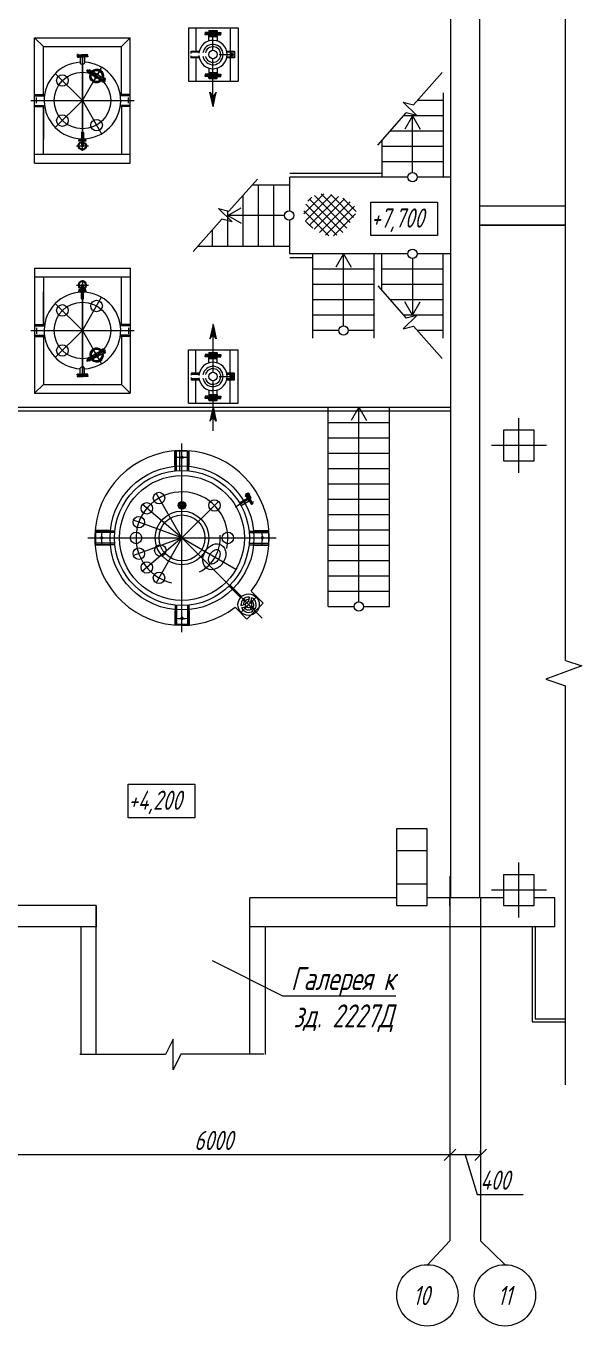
# Model space of a CAD drawing. Header units: millimetres. Extents: x 1337 to 8186, y 1899 to 5236.
# Drawn here: x 4067.3 to 4140, y 2524 to 2693.6 of the extents above; entities that cross this region are included whole.
import ezdxf

# ---------------------------------------------------------------- set-up
doc = ezdxf.new("R2010")
doc.units = ezdxf.units.MM
doc.layers.add('Линия связи (Вновь)', color=3, linetype='Continuous', lineweight=60)
doc.layers.add('Строительный', color=251, linetype='Continuous', lineweight=13)
doc.styles.add('Simplex', font='simplex.shx', dxfattribs={"width": 0.7, "oblique": 15})

# ---------------------------------------------------------------- blocks, each defined once
blk = doc.blocks.new('A$C049F4C0A')
at = {"layer": 'Строительный', "ltscale": 100}
h = blk.add_hatch(color=256, dxfattribs=at)
h.paths.add_polyline_path([(389.26, 255.41), (389.66, 255.97), (389.25, 254.08)])
h.paths.add_polyline_path([(389.25, 254.08), (388.83, 255.97), (389.24, 255.41)])
h = blk.add_hatch(color=256, dxfattribs=at)
h.paths.add_polyline_path([(389.26, 224.33), (389.66, 223.77), (389.25, 225.66)])
h.paths.add_polyline_path([(389.25, 225.66), (388.83, 223.77), (389.24, 224.33)])
h = blk.add_hatch(color=256, dxfattribs=at)
h.paths.add_polyline_path([(389.26, 213.59), (389.66, 213.02), (389.25, 214.91)])
h.paths.add_polyline_path([(389.25, 214.91), (388.83, 213.02), (389.24, 213.59)])
for points in [[(385.68, 202.05, -0.414214), (385.18, 201.55), (385.18, 202.05), (384.68, 202.05, -1)], [(385.18, 201.55, -0.414214), (384.68, 202.05), (385.18, 202.05)]]:
    blk.add_hatch(color=256, dxfattribs=at).paths.add_polyline_path(points)
for p, q in [((424.08, 150.87), (424.08, 332.67)), ((420.28, 150.87), (420.28, 328.87)), ((435.27, 181.84), (435.27, 283.87)), ((365.93, 246.72), (365.93, 263.05)), ((365.93, 263.05), (378.43, 263.05)), ((365.93, 263.05), (367.08, 261.9)), ((377.28, 261.9), (378.43, 263.05)), ((378.43, 246.72), (378.43, 263.05)), ((386.01, 264.36), (386.01, 257.38)), ((386.01, 264.36), (392.51, 264.36)), ((386.98, 264.36), (386.98, 261.32)), ((388.58, 263.75), (388.21, 263.75)), ((388.21, 263.75), (388.21, 263.62)), ((388.21, 263.62), (388.38, 263.62)), ((388.21, 263.43), (388.21, 263.56)), ((388.21, 263.56), (388.38, 263.56)), ((388.58, 263.43), (388.21, 263.43)), ((388.38, 263.77), (388.38, 263.6)), ((388.38, 263.62), (388.54, 263.62)), ((388.38, 263.41), (388.38, 263.58)), ((390.08, 263.56), (388.38, 263.56)), ((388.46, 263.56), (388.49, 263.59)), ((388.54, 263.59), (388.49, 263.59)), ((388.54, 263.62), (389.92, 263.62)), ((388.54, 263.62), (388.54, 263.59)), ((389.92, 263.59), (388.54, 263.59)), ((388.58, 263.75), (389.89, 263.75)), ((388.58, 263.43), (389.89, 263.43)), ((388.68, 263.89), (388.64, 263.79)), ((388.68, 263.29), (388.64, 263.39)), ((388.74, 264), (388.68, 263.96)), ((388.68, 263.96), (388.68, 263.89)), ((388.68, 263.96), (389.78, 263.96)), ((389.78, 263.89), (388.68, 263.89)), ((388.68, 263.21), (388.68, 263.29)), ((389.11, 263.29), (388.68, 263.29)), ((388.69, 263.21), (388.68, 263.21)), ((388.68, 263.21), (389.17, 263.21)), ((388.69, 262.64), (388.69, 263.21)), ((388.74, 264), (389.72, 264)), ((389.23, 261.42), (389.23, 264)), ((389.29, 263.21), (389.78, 263.21)), ((389.78, 263.29), (389.35, 263.29)), ((389.72, 264), (389.78, 263.96)), ((389.77, 263.21), (389.77, 262.64)), ((389.77, 263.21), (389.78, 263.21)), ((389.78, 263.96), (389.78, 263.89)), ((389.78, 263.89), (389.83, 263.79)), ((389.78, 263.29), (389.83, 263.39)), ((389.78, 263.21), (389.78, 263.29)), ((389.89, 263.75), (390.26, 263.75)), ((389.89, 263.43), (390.26, 263.43)), ((389.92, 263.62), (389.92, 263.59)), ((390.08, 263.62), (389.92, 263.62)), ((389.97, 263.59), (389.92, 263.59)), ((390, 263.56), (389.97, 263.59)), ((390.08, 263.77), (390.08, 263.6)), ((390.26, 263.62), (390.08, 263.62)), ((390.08, 263.41), (390.08, 263.58)), ((390.26, 263.56), (390.08, 263.56)), ((390.26, 263.75), (390.26, 263.62)), ((390.26, 263.43), (390.26, 263.56)), ((391.48, 264.36), (391.48, 257.38)), ((392.51, 264.36), (392.51, 257.38)), ((367.08, 255.64), (367.08, 261.9)), ((367.08, 261.9), (377.28, 261.9)), ((377.28, 255.64), (377.28, 261.9)), ((386.4, 261.22), (386.4, 261.32)), ((386.4, 261.32), (387.44, 261.32)), ((386.4, 261.18), (386.4, 261.22)), ((386.4, 261.22), (387.42, 261.22)), ((386.4, 261), (386.4, 261.18)), ((387.41, 261.18), (386.4, 261.18)), ((391.03, 261.32), (392.06, 261.32)), ((391.05, 261.22), (392.06, 261.22)), ((392.06, 261.18), (391.06, 261.18)), ((392.06, 261.32), (392.06, 261.22)), ((392.06, 261.22), (392.06, 261.18)), ((392.06, 261.18), (392.06, 260.56)), ((371.48, 260.75), (371.48, 260.85)), ((371.48, 260.85), (372.29, 260.85)), ((372.18, 260.75), (371.48, 260.75)), ((372.18, 260.67), (371.48, 260.67)), ((371.48, 260.67), (371.48, 260.57)), ((371.48, 260.57), (372.05, 260.57)), ((371.48, 260.57), (372.29, 260.57)), ((371.63, 260.65), (371.63, 260.96)), ((371.63, 260.77), (371.63, 260.46)), ((371.7, 260.75), (371.73, 260.72)), ((371.7, 260.67), (371.73, 260.7)), ((371.73, 260.72), (372.27, 260.72)), ((371.73, 260.72), (371.73, 260.7)), ((372.63, 260.7), (371.73, 260.7)), ((371.89, 260.57), (371.89, 259.79)), ((372.88, 260.85), (372.06, 260.85)), ((372.88, 260.57), (372.06, 260.57)), ((372.63, 260.72), (372.08, 260.72)), ((372.18, 248.42), (372.18, 260.87)), ((372.18, 260.75), (372.88, 260.75)), ((372.18, 260.67), (372.18, 249.12)), ((372.18, 260.67), (372.88, 260.67)), ((372.18, 259.58), (372.18, 259.58)), ((372.88, 260.57), (372.3, 260.57)), ((372.46, 260.57), (372.46, 259.79)), ((372.66, 260.75), (372.63, 260.72)), ((372.63, 260.72), (372.63, 260.7)), ((372.66, 260.67), (372.63, 260.7)), ((372.73, 260.92), (372.73, 260.51)), ((372.88, 260.75), (372.88, 260.85)), ((372.88, 260.67), (372.88, 260.57)), ((386.4, 260.56), (386.4, 260.68)), ((386.4, 260.52), (386.4, 260.56)), ((386.4, 260.56), (387.41, 260.56)), ((386.4, 260.42), (386.4, 260.52)), ((387.42, 260.52), (386.4, 260.52)), ((387.44, 260.42), (386.4, 260.42)), ((386.98, 260.42), (386.98, 257.38)), ((389.23, 257.74), (389.23, 260.32)), ((389.23, 255.41), (389.23, 260.32)), ((390.03, 260.87), (392.03, 260.87)), ((392.06, 260.42), (391.03, 260.42)), ((392.06, 260.52), (391.05, 260.52)), ((391.06, 260.56), (392.06, 260.56)), ((391.64, 260.99), (391.8, 260.99)), ((391.8, 260.75), (391.64, 260.75)), ((391.72, 260.67), (391.72, 261.07)), ((392.06, 260.56), (392.06, 260.52)), ((392.06, 260.52), (392.06, 260.42)), ((372.18, 254.87), (368.64, 258.4)), ((372.18, 254.87), (374.68, 259.2)), ((372.74, 258.73), (372.81, 258.85)), ((372.74, 258.72), (372.74, 258.73)), ((372.74, 258.7), (372.74, 258.72)), ((372.75, 258.69), (372.74, 258.7)), ((372.75, 258.81), (375.18, 257.41)), ((372.77, 258.69), (372.75, 258.69)), ((372.79, 258.69), (372.77, 258.69)), ((372.8, 258.7), (372.79, 258.69)), ((372.86, 258.82), (372.8, 258.7)), ((372.81, 258.85), (372.82, 258.87)), ((372.81, 258.72), (372.98, 258.62)), ((372.98, 258.62), (372.81, 258.72)), ((372.82, 258.87), (372.84, 258.87)), ((372.84, 258.87), (372.85, 258.87)), ((372.9, 258.62), (372.84, 258.53)), ((374.26, 257.71), (372.84, 258.53)), ((372.85, 258.87), (372.86, 258.85)), ((372.86, 258.85), (372.87, 258.84)), ((372.87, 258.84), (372.86, 258.82)), ((372.86, 258.81), (373.03, 258.71)), ((372.9, 258.62), (372.98, 258.57)), ((373.24, 258.81), (372.98, 258.36)), ((373.04, 258.87), (372.99, 258.78)), ((372.99, 258.78), (373.07, 258.73)), ((374.46, 258.06), (373.04, 258.87)), ((373.57, 258.28), (373.21, 258.49)), ((373.21, 258.49), (373.91, 258.08)), ((373.26, 258.58), (373.96, 258.17)), ((374.57, 259.01), (373.54, 257.23)), ((373.81, 257.95), (373.82, 257.96)), ((374.03, 257.82), (373.81, 257.95)), ((373.82, 257.91), (373.83, 257.93)), ((373.88, 257.87), (373.82, 257.91)), ((373.82, 257.91), (373.99, 257.81)), ((373.82, 257.89), (373.82, 257.91)), ((373.82, 257.89), (373.98, 257.8)), ((373.9, 258.06), (373.98, 258.18)), ((373.9, 258.05), (373.9, 258.06)), ((373.9, 258.03), (373.9, 258.05)), ((373.91, 258.02), (373.9, 258.03)), ((373.93, 258.02), (373.91, 258.02)), ((373.95, 258.02), (373.93, 258.02)), ((373.96, 258.03), (373.95, 258.02)), ((373.96, 258.03), (374.03, 258.16)), ((374.03, 258.16), (373.96, 258.03)), ((373.98, 258.18), (373.99, 258.2)), ((373.98, 257.8), (373.99, 257.81)), ((373.99, 258.2), (374, 258.2)), ((373.99, 257.81), (374, 257.83)), ((374, 258.2), (374.01, 258.2)), ((374.01, 258.2), (374.03, 258.18)), ((374.03, 258.33), (374.02, 258.31)), ((374.1, 258.3), (374.03, 258.34)), ((374.03, 258.34), (374.25, 258.21)), ((374.03, 258.33), (374.03, 258.34)), ((374.24, 258.2), (374.03, 258.33)), ((374.03, 258.18), (374.03, 258.17)), ((374.03, 258.17), (374.03, 258.16)), ((374.03, 257.82), (374.04, 257.84)), ((374.11, 258.35), (374.08, 258.31)), ((374.12, 258.35), (374.11, 258.35)), ((374.11, 258.35), (374.23, 258.28)), ((374.12, 258.35), (374.22, 258.3)), ((374.12, 258.3), (374.12, 258.31)), ((374.12, 258.31), (374.13, 258.31)), ((374.12, 258.31), (374.19, 258.27)), ((374.17, 258.27), (374.12, 258.3)), ((374.12, 258.3), (374.12, 258.3)), ((374.13, 258.31), (374.13, 258.31)), ((374.13, 258.31), (374.18, 258.29)), ((374.18, 258.27), (374.17, 258.27)), ((374.18, 258.29), (374.18, 258.28)), ((374.18, 258.28), (374.18, 258.27)), ((374.18, 258.27), (374.18, 258.27)), ((374.2, 258.24), (374.23, 258.28)), ((374.23, 258.28), (374.22, 258.3)), ((374.25, 258.21), (374.23, 258.18)), ((374.41, 258.08), (375.16, 257.65)), ((375.09, 257.82), (374.79, 257.3)), ((374.94, 257.8), (374.93, 257.78)), ((375.16, 257.69), (374.94, 257.81)), ((374.94, 257.81), (374.94, 257.8)), ((375.15, 257.68), (374.94, 257.8)), ((375.02, 257.83), (374.99, 257.78)), ((375.03, 257.83), (375.02, 257.83)), ((375.02, 257.83), (375.14, 257.76)), ((375.02, 257.79), (375.1, 257.75)), ((375.03, 257.83), (375.13, 257.77)), ((375.03, 257.78), (375.04, 257.79)), ((375.03, 257.77), (375.03, 257.78)), ((375.03, 257.77), (375.03, 257.77)), ((375.04, 257.79), (375.04, 257.79)), ((375.04, 257.79), (375.09, 257.76)), ((388.58, 258.31), (388.21, 258.31)), ((388.21, 258.31), (388.21, 258.18)), ((388.21, 258.18), (388.3, 258.18)), ((388.21, 257.99), (388.21, 258.12)), ((388.21, 258.12), (388.3, 258.12)), ((388.58, 257.99), (388.21, 257.99)), ((388.46, 258.18), (388.3, 258.18)), ((388.3, 258.12), (388.46, 258.12)), ((388.38, 258.33), (388.38, 258.16)), ((388.38, 257.97), (388.38, 258.14)), ((388.46, 258.18), (388.49, 258.15)), ((390, 258.18), (388.46, 258.18)), ((388.46, 258.12), (388.54, 258.12)), ((388.54, 258.15), (388.49, 258.15)), ((389.92, 258.15), (388.54, 258.15)), ((388.54, 258.12), (388.54, 258.15)), ((388.54, 258.12), (389.92, 258.12)), ((388.58, 258.31), (389.89, 258.31)), ((388.58, 257.99), (389.89, 257.99)), ((388.68, 258.45), (388.64, 258.35)), ((388.68, 257.85), (388.64, 257.95)), ((388.69, 258.53), (388.68, 258.52)), ((388.68, 258.52), (388.68, 258.45)), ((388.68, 258.52), (389.78, 258.52)), ((389.78, 258.45), (388.68, 258.45)), ((388.68, 257.77), (388.68, 257.85)), ((389.78, 257.85), (388.68, 257.85)), ((388.69, 259.1), (388.69, 258.53)), ((389.77, 259.1), (389.77, 258.52)), ((389.77, 258.53), (389.78, 258.52)), ((389.78, 258.52), (389.78, 258.45)), ((389.78, 258.45), (389.83, 258.35)), ((389.78, 257.85), (389.83, 257.95)), ((389.78, 257.77), (389.78, 257.85)), ((389.89, 258.31), (390.26, 258.31)), ((389.89, 257.99), (390.26, 257.99)), ((389.92, 258.12), (389.92, 258.15)), ((389.97, 258.15), (389.92, 258.15)), ((390, 258.12), (389.92, 258.12)), ((390, 258.18), (389.97, 258.15)), ((390.16, 258.18), (390, 258.18)), ((390.16, 258.12), (390, 258.12)), ((390.08, 258.33), (390.08, 258.16)), ((390.08, 257.97), (390.08, 258.14)), ((390.26, 258.18), (390.16, 258.18)), ((390.26, 258.12), (390.16, 258.12)), ((390.26, 258.31), (390.26, 258.18)), ((390.26, 257.99), (390.26, 258.12)), ((415.41, 254.31), (419.15, 258.51)), ((374.21, 257.74), (374.97, 257.3)), ((374.72, 257.42), (374.73, 257.44)), ((374.93, 257.3), (374.72, 257.42)), ((374.74, 257.41), (374.72, 257.38)), ((374.9, 257.28), (374.72, 257.38)), ((374.72, 257.38), (374.73, 257.37)), ((374.73, 257.37), (374.88, 257.28)), ((374.88, 257.28), (374.9, 257.28)), ((374.89, 257.48), (374.97, 257.62)), ((374.96, 257.61), (374.89, 257.48)), ((375.03, 257.4), (374.89, 257.48)), ((375.04, 257.42), (374.9, 257.5)), ((374.9, 257.28), (374.91, 257.31)), ((374.93, 257.3), (374.95, 257.31)), ((374.95, 257.59), (374.96, 257.61)), ((374.96, 257.61), (375.06, 257.56)), ((375.1, 257.53), (374.96, 257.61)), ((374.97, 257.46), (374.96, 257.45)), ((375.11, 257.54), (374.97, 257.62)), ((375.03, 257.4), (374.97, 257.3)), ((374.99, 257.44), (374.98, 257.43)), ((375.08, 257.74), (375.03, 257.77)), ((375.03, 257.57), (375.03, 257.57)), ((375.1, 257.53), (375.04, 257.42)), ((375.06, 257.56), (375.06, 257.57)), ((375.09, 257.74), (375.08, 257.74)), ((375.09, 257.76), (375.09, 257.75)), ((375.09, 257.75), (375.09, 257.75)), ((375.09, 257.75), (375.09, 257.74)), ((375.11, 257.71), (375.14, 257.76)), ((375.16, 257.65), (375.11, 257.54)), ((375.14, 257.76), (375.13, 257.77)), ((375.14, 257.66), (375.16, 257.69)), ((375.15, 257.68), (375.14, 257.66)), ((386.01, 257.38), (392.51, 257.38)), ((388.74, 257.74), (388.68, 257.77)), ((388.68, 257.77), (389.78, 257.77)), ((388.74, 257.74), (389.72, 257.74)), ((389.72, 257.74), (389.78, 257.77)), ((365.43, 254.87), (378.93, 254.87)), ((365.93, 254.09), (365.93, 255.64)), ((365.93, 255.64), (367.24, 255.64)), ((365.93, 255.49), (367.24, 255.49)), ((366.18, 254.54), (366.18, 255.28)), ((372.18, 254.87), (368.64, 251.33)), ((372.18, 254.87), (374.68, 250.54)), ((378.43, 255.64), (377.12, 255.64)), ((378.43, 255.49), (377.12, 255.49)), ((378.18, 254.54), (378.18, 255.28)), ((378.43, 254.09), (378.43, 255.64)), ((388.83, 255.97), (389.24, 255.41)), ((388.83, 255.97), (389.24, 255.41)), ((389.25, 254.08), (388.83, 255.97)), ((389.24, 255.41), (389.25, 254.08)), ((389.25, 254.08), (389.66, 255.97)), ((389.26, 255.41), (389.25, 254.08)), ((389.66, 255.97), (389.26, 255.41)), ((389.66, 255.97), (389.26, 255.41)), ((414.06, 254.67), (415.83, 252.9)), ((414.06, 254.67), (415.41, 254.31)), ((419.28, 254.87), (415.91, 254.87)), ((419.28, 255.87), (419.28, 244.87)), ((365.93, 254.24), (367.24, 254.24)), ((365.93, 254.09), (367.24, 254.09)), ((367.08, 247.87), (367.08, 254.09)), ((367.08, 254.09), (367.08, 249.81)), ((378.43, 254.24), (377.12, 254.24)), ((378.43, 254.09), (377.12, 254.09)), ((377.28, 254.09), (377.28, 247.87)), ((389.25, 254.08), (389.23, 254.09)), ((410.75, 249.06), (414.48, 253.26)), ((419.28, 252.87), (414.13, 252.87)), ((415.28, 252.87), (414.28, 251.14)), ((415.83, 252.9), (414.48, 253.26)), ((415.28, 245.47), (415.28, 252.87)), ((415.28, 252.87), (416.28, 251.14)), ((372.18, 251.17), (372.18, 251.22)), ((372.63, 249.81), (371.73, 249.81)), ((371.73, 249.81), (371.73, 249.71)), ((371.73, 249.71), (372.63, 249.71)), ((371.73, 249.55), (371.73, 249.65)), ((371.73, 249.65), (372.63, 249.65)), ((372.63, 249.55), (371.73, 249.55)), ((372.05, 249.34), (371.77, 249.34)), ((371.91, 249.71), (371.93, 249.69)), ((371.91, 249.65), (371.93, 249.67)), ((371.93, 249.67), (371.93, 249.69)), ((372.43, 249.69), (371.93, 249.69)), ((372.43, 249.67), (371.93, 249.67)), ((372.05, 250.68), (372.05, 249.81)), ((372.3, 249.81), (372.05, 249.81)), ((372.05, 249.53), (372.05, 249.55)), ((372.05, 249.55), (372.05, 249.54)), ((372.3, 249.55), (372.05, 249.55)), ((372.05, 249.55), (372.05, 248.97)), ((372.18, 248.32), (372.18, 250.87)), ((372.18, 249.52), (372.18, 249.34)), ((372.3, 250.68), (372.3, 249.81)), ((372.3, 249.53), (372.3, 249.55)), ((372.3, 249.55), (372.3, 249.54)), ((372.3, 249.55), (372.3, 248.97)), ((372.3, 249.34), (372.58, 249.34)), ((372.45, 249.71), (372.43, 249.69)), ((372.43, 249.67), (372.43, 249.69)), ((372.45, 249.65), (372.43, 249.67)), ((372.63, 249.71), (372.63, 249.81)), ((372.63, 249.65), (372.63, 249.55)), ((411.28, 249.66), (411.28, 244.87)), ((419.28, 250.87), (412.35, 250.87)), ((365.93, 247.87), (378.43, 247.87)), ((371.41, 248.97), (372.97, 248.97)), ((419.28, 248.87), (411.28, 248.87)), ((365.93, 246.72), (378.43, 246.72)), ((419.28, 246.87), (411.28, 246.87)), ((391.31, 240.43), (395.04, 244.63)), ((411.28, 245.37), (399.28, 245.37)), ((399.28, 240.46), (399.28, 244.87)), ((414.68, 244.87), (399.28, 244.87)), ((420.28, 244.87), (415.88, 244.87)), ((420.28, 244.87), (415.88, 244.87)), ((393.18, 235.87), (393.18, 242.53)), ((394.36, 243.87), (399.28, 243.87)), ((395.18, 235.87), (395.18, 243.87)), ((397.18, 235.87), (397.18, 243.87)), ((401.08, 240.08), (403.71, 242.71)), ((401.3, 239.18), (404.71, 242.58)), ((403.37, 242.71), (407.13, 238.95)), ((404.6, 242.61), (407.57, 239.63)), ((391.18, 239.87), (392.91, 240.87)), ((401.37, 241.34), (405.41, 237.31)), ((401.63, 241.75), (402.15, 242.27)), ((401.81, 238.56), (405.6, 242.35)), ((401.84, 242), (406.17, 237.66)), ((402.44, 238.08), (406.4, 242.03)), ((402.48, 242.48), (406.72, 238.24)), ((403.13, 237.64), (407.13, 241.64)), ((403.91, 237.3), (407.73, 241.11)), ((406.2, 242.13), (407.93, 240.4)), ((409.86, 241.62), (418.55, 241.62)), ((409.86, 237.25), (409.86, 241.62)), ((418.55, 241.62), (418.55, 237.25)), ((424.08, 241.12), (435.27, 241.12)), ((386.64, 235.18), (390.38, 239.39)), ((389.96, 240.79), (391.73, 239.03)), ((389.96, 240.79), (391.31, 240.43)), ((391.73, 239.03), (390.38, 239.39)), ((391.18, 235.87), (391.18, 240.47)), ((398.58, 239.87), (391.18, 239.87)), ((391.18, 239.87), (392.91, 238.87)), ((399.28, 234.87), (399.28, 239.28)), ((401.11, 240.48), (404.38, 237.21)), ((401.33, 239.14), (402.26, 238.2)), ((404.95, 237.21), (407.83, 240.1)), ((389.18, 235.87), (389.18, 238.03)), ((435.27, 238.62), (424.08, 238.62)), ((424.18, 238.62), (435.27, 238.62)), ((387.25, 235.87), (399.28, 235.87)), ((418.55, 237.25), (409.86, 237.25)), ((414.68, 234.87), (399.28, 234.87)), ((402.28, 234.37), (399.28, 234.37)), ((402.28, 223.87), (402.28, 234.87)), ((406.28, 234.87), (405.28, 233.14)), ((406.28, 225.47), (406.28, 234.87)), ((406.28, 234.87), (407.28, 233.14)), ((410.28, 223.87), (410.28, 234.87)), ((411.28, 230.08), (411.28, 234.87)), ((415.28, 234.27), (415.28, 226.87)), ((420.28, 234.87), (415.88, 234.87)), ((419.28, 223.87), (419.28, 234.87)), ((365.93, 233.02), (365.93, 216.69)), ((365.93, 233.02), (378.43, 233.02)), ((378.43, 233.02), (378.43, 216.69)), ((410.28, 232.87), (402.28, 232.87)), ((419.28, 232.87), (411.28, 232.87)), ((365.93, 231.87), (378.43, 231.87)), ((367.08, 231.87), (367.08, 225.64)), ((371.41, 230.77), (372.97, 230.77)), ((372.05, 230.19), (372.05, 230.77)), ((372.18, 231.42), (372.18, 228.87)), ((372.18, 231.32), (372.18, 218.87)), ((372.3, 230.19), (372.3, 230.77)), ((377.28, 225.64), (377.28, 231.87)), ((410.28, 230.87), (402.28, 230.87)), ((410.75, 230.68), (414.48, 226.47)), ((419.28, 230.87), (411.28, 230.87)), ((367.08, 225.64), (367.08, 229.93)), ((372.63, 230.19), (371.73, 230.19)), ((371.73, 230.19), (371.73, 230.09)), ((371.73, 230.09), (372.63, 230.09)), ((371.73, 229.93), (371.73, 230.03)), ((371.73, 230.03), (372.63, 230.03)), ((372.63, 229.93), (371.73, 229.93)), ((372.05, 230.4), (371.77, 230.4)), ((371.91, 230.09), (371.93, 230.07)), ((371.91, 230.03), (371.93, 230.05)), ((372.43, 230.07), (371.93, 230.07)), ((371.93, 230.07), (371.93, 230.05)), ((372.43, 230.05), (371.93, 230.05)), ((372.05, 230.2), (372.05, 230.19)), ((372.05, 230.19), (372.05, 230.2)), ((372.3, 230.19), (372.05, 230.19)), ((372.05, 229.06), (372.05, 229.93)), ((372.3, 229.93), (372.05, 229.93)), ((372.18, 219.07), (372.18, 230.62)), ((372.18, 230.22), (372.18, 230.4)), ((372.18, 224.87), (374.68, 229.2)), ((372.3, 230.4), (372.58, 230.4)), ((372.3, 230.2), (372.3, 230.19)), ((372.3, 230.19), (372.3, 230.2)), ((372.3, 229.06), (372.3, 229.93)), ((372.45, 230.09), (372.43, 230.07)), ((372.43, 230.07), (372.43, 230.05)), ((372.45, 230.03), (372.43, 230.05)), ((372.63, 230.09), (372.63, 230.19)), ((372.63, 230.03), (372.63, 229.93)), ((372.18, 224.87), (368.64, 228.4)), ((372.18, 228.57), (372.18, 228.52)), ((410.28, 228.87), (402.28, 228.87)), ((419.28, 228.87), (412.35, 228.87)), ((415.28, 226.87), (414.28, 228.6)), ((415.28, 226.87), (416.28, 228.6)), ((365.93, 225.64), (365.93, 224.09)), ((365.93, 225.64), (367.24, 225.64)), ((378.43, 225.64), (377.12, 225.64)), ((378.43, 225.64), (378.43, 224.09)), ((389.25, 225.66), (388.83, 223.77)), ((389.25, 225.66), (389.23, 225.65)), ((389.24, 224.33), (389.25, 225.66)), ((389.25, 225.66), (389.66, 223.77)), ((389.26, 224.33), (389.25, 225.66)), ((410.28, 226.87), (402.28, 226.87)), ((414.06, 225.07), (415.83, 226.84)), ((419.28, 226.87), (414.13, 226.87)), ((415.83, 226.84), (414.48, 226.47)), ((365.43, 224.87), (378.93, 224.87)), ((365.93, 225.49), (367.24, 225.49)), ((365.93, 224.24), (367.24, 224.24)), ((365.93, 224.09), (367.24, 224.09)), ((366.18, 225.2), (366.18, 224.45)), ((367.08, 224.09), (367.08, 217.84)), ((372.18, 224.87), (368.64, 221.33)), ((372.18, 224.87), (374.68, 220.54)), ((378.43, 225.49), (377.12, 225.49)), ((378.43, 224.24), (377.12, 224.24)), ((378.43, 224.09), (377.12, 224.09)), ((377.28, 224.09), (377.28, 217.84)), ((378.18, 225.2), (378.18, 224.45)), ((388.83, 223.77), (389.24, 224.33)), ((388.83, 223.77), (389.24, 224.33)), ((389.23, 224.33), (389.23, 219.42)), ((389.66, 223.77), (389.26, 224.33)), ((389.66, 223.77), (389.26, 224.33)), ((405.68, 224.87), (402.28, 224.87)), ((410.28, 224.87), (406.88, 224.87)), ((414.06, 225.07), (415.41, 225.43)), ((415.41, 225.43), (419.15, 221.23)), ((419.28, 224.87), (415.91, 224.87)), ((372.75, 220.93), (375.18, 222.33)), ((374.57, 220.73), (373.54, 222.51)), ((374.21, 222), (374.97, 222.44)), ((374.9, 222.46), (374.72, 222.36)), ((374.93, 222.44), (374.72, 222.32)), ((374.72, 222.36), (374.73, 222.37)), ((374.74, 222.33), (374.72, 222.36)), ((374.72, 222.32), (374.73, 222.3)), ((374.73, 222.37), (374.88, 222.46)), ((375.09, 221.92), (374.79, 222.44)), ((374.88, 222.46), (374.9, 222.46)), ((375.03, 222.33), (374.89, 222.25)), ((374.96, 222.13), (374.89, 222.25)), ((374.89, 222.25), (374.97, 222.12)), ((374.9, 222.46), (374.91, 222.43)), ((375.04, 222.32), (374.9, 222.24)), ((374.93, 222.44), (374.95, 222.43)), ((374.97, 222.28), (374.96, 222.29)), ((375.1, 222.21), (374.96, 222.13)), ((374.96, 222.12), (375.06, 222.18)), ((375.03, 222.33), (374.97, 222.44)), ((375.11, 222.2), (374.97, 222.12)), ((374.99, 222.3), (374.98, 222.31)), ((375.03, 222.16), (375.03, 222.17)), ((375.1, 222.21), (375.04, 222.32)), ((375.06, 222.18), (375.06, 222.17)), ((375.16, 222.09), (375.11, 222.2)), ((386.01, 222.36), (392.51, 222.36)), ((386.01, 215.38), (386.01, 222.36)), ((386.98, 219.32), (386.98, 222.36)), ((391.48, 215.38), (391.48, 222.36)), ((392.51, 215.38), (392.51, 222.36)), ((372.75, 221.05), (372.74, 221.03)), ((372.74, 221.03), (372.74, 221.02)), ((372.74, 221.02), (372.74, 221.01)), ((372.74, 221.01), (372.81, 220.88)), ((372.77, 221.05), (372.75, 221.05)), ((372.79, 221.05), (372.77, 221.05)), ((372.8, 221.03), (372.79, 221.05)), ((372.86, 220.91), (372.8, 221.03)), ((372.81, 221.02), (372.98, 221.12)), ((372.98, 221.12), (372.81, 221.02)), ((372.81, 220.88), (372.82, 220.87)), ((372.82, 220.87), (372.84, 220.87)), ((374.26, 222.03), (372.84, 221.21)), ((372.9, 221.12), (372.84, 221.21)), ((372.84, 220.87), (372.85, 220.87)), ((372.85, 220.87), (372.86, 220.88)), ((372.86, 220.93), (373.03, 221.03)), ((372.87, 220.9), (372.86, 220.91)), ((372.86, 220.88), (372.87, 220.9)), ((372.9, 221.12), (372.98, 221.16)), ((373.24, 220.93), (372.98, 221.37)), ((372.99, 220.96), (373.07, 221.01)), ((373.04, 220.87), (372.99, 220.96)), ((374.46, 221.68), (373.04, 220.87)), ((373.21, 221.25), (373.91, 221.66)), ((373.57, 221.45), (373.21, 221.25)), ((373.26, 221.16), (373.96, 221.57)), ((374.03, 221.92), (373.81, 221.79)), ((373.81, 221.79), (373.82, 221.77)), ((373.82, 221.84), (373.98, 221.93)), ((373.82, 221.83), (373.99, 221.93)), ((373.88, 221.87), (373.82, 221.83)), ((373.82, 221.84), (373.82, 221.83)), ((373.82, 221.83), (373.83, 221.8)), ((373.91, 221.72), (373.9, 221.7)), ((373.9, 221.7), (373.9, 221.69)), ((373.9, 221.69), (373.9, 221.67)), ((373.9, 221.67), (373.98, 221.55)), ((373.93, 221.72), (373.91, 221.72)), ((373.95, 221.72), (373.93, 221.72)), ((373.96, 221.7), (373.95, 221.72)), ((373.96, 221.7), (374.03, 221.58)), ((374.03, 221.58), (373.96, 221.7)), ((373.98, 221.93), (373.99, 221.93)), ((373.98, 221.55), (373.99, 221.54)), ((373.99, 221.93), (374, 221.9)), ((373.99, 221.54), (374, 221.54)), ((374, 221.54), (374.01, 221.54)), ((374.01, 221.54), (374.03, 221.55)), ((374.03, 221.41), (374.02, 221.43)), ((374.03, 221.92), (374.04, 221.9)), ((374.03, 221.57), (374.03, 221.58)), ((374.03, 221.55), (374.03, 221.57)), ((374.24, 221.54), (374.03, 221.41)), ((374.03, 221.4), (374.25, 221.53)), ((374.1, 221.44), (374.03, 221.4)), ((374.03, 221.41), (374.03, 221.4)), ((374.11, 221.39), (374.08, 221.43)), ((374.11, 221.39), (374.23, 221.46)), ((374.12, 221.38), (374.11, 221.39)), ((374.17, 221.47), (374.12, 221.44)), ((374.12, 221.43), (374.19, 221.47)), ((374.12, 221.44), (374.12, 221.44)), ((374.12, 221.44), (374.12, 221.43)), ((374.12, 221.38), (374.22, 221.44)), ((374.12, 221.43), (374.13, 221.43)), ((374.13, 221.43), (374.18, 221.45)), ((374.13, 221.43), (374.13, 221.43)), ((374.18, 221.47), (374.17, 221.47)), ((374.18, 221.46), (374.18, 221.47)), ((374.18, 221.47), (374.18, 221.47)), ((374.18, 221.45), (374.18, 221.46)), ((374.2, 221.5), (374.23, 221.46)), ((374.23, 221.46), (374.22, 221.44)), ((374.25, 221.53), (374.23, 221.55)), ((374.41, 221.65), (375.16, 222.09)), ((374.94, 221.94), (374.93, 221.95)), ((375.15, 222.06), (374.94, 221.94)), ((375.16, 222.05), (374.94, 221.93)), ((374.94, 221.93), (374.94, 221.94)), ((374.95, 222.15), (374.96, 222.13)), ((375.02, 221.91), (374.99, 221.95)), ((375.02, 221.95), (375.1, 221.99)), ((375.02, 221.91), (375.14, 221.98)), ((375.03, 221.91), (375.02, 221.91)), ((375.08, 221.99), (375.03, 221.97)), ((375.03, 221.97), (375.03, 221.96)), ((375.03, 221.91), (375.13, 221.97)), ((375.03, 221.96), (375.03, 221.95)), ((375.03, 221.95), (375.04, 221.95)), ((375.04, 221.95), (375.09, 221.98)), ((375.04, 221.95), (375.04, 221.95)), ((375.09, 222), (375.08, 221.99)), ((375.09, 221.99), (375.09, 222)), ((375.09, 221.98), (375.09, 221.99)), ((375.09, 221.98), (375.09, 221.98)), ((375.11, 222.03), (375.14, 221.98)), ((375.14, 221.98), (375.13, 221.97)), ((375.15, 222.06), (375.14, 222.08)), ((375.14, 222.08), (375.16, 222.05)), ((388.58, 221.75), (388.21, 221.75)), ((388.21, 221.75), (388.21, 221.62)), ((388.21, 221.62), (388.3, 221.62)), ((388.21, 221.43), (388.21, 221.56)), ((388.21, 221.56), (388.3, 221.56)), ((388.58, 221.43), (388.21, 221.43)), ((388.3, 221.62), (388.46, 221.62)), ((388.46, 221.56), (388.3, 221.56)), ((388.38, 221.77), (388.38, 221.6)), ((388.38, 221.41), (388.38, 221.58)), ((388.46, 221.62), (388.54, 221.62)), ((388.46, 221.56), (388.49, 221.59)), ((390, 221.56), (388.46, 221.56)), ((388.54, 221.59), (388.49, 221.59)), ((388.54, 221.62), (389.92, 221.62)), ((388.54, 221.62), (388.54, 221.59)), ((389.92, 221.59), (388.54, 221.59)), ((388.58, 221.75), (389.89, 221.75)), ((388.58, 221.43), (389.89, 221.43)), ((388.68, 221.89), (388.64, 221.79)), ((388.68, 221.29), (388.64, 221.39)), ((388.74, 222), (388.68, 221.96)), ((388.68, 221.96), (388.68, 221.89)), ((388.68, 221.96), (389.78, 221.96)), ((389.78, 221.89), (388.68, 221.89)), ((388.68, 221.21), (388.68, 221.29)), ((389.78, 221.29), (388.68, 221.29)), ((388.69, 221.21), (388.68, 221.21)), ((388.68, 221.21), (389.78, 221.21)), ((388.69, 220.64), (388.69, 221.21)), ((388.74, 222), (389.72, 222)), ((389.72, 222), (389.78, 221.96)), ((389.77, 220.64), (389.77, 221.21)), ((389.77, 221.21), (389.78, 221.21)), ((389.78, 221.96), (389.78, 221.89)), ((389.78, 221.89), (389.83, 221.79)), ((389.78, 221.29), (389.83, 221.39)), ((389.78, 221.21), (389.78, 221.29)), ((389.89, 221.75), (390.26, 221.75)), ((389.89, 221.43), (390.26, 221.43)), ((389.92, 221.62), (389.92, 221.59)), ((390, 221.62), (389.92, 221.62)), ((389.97, 221.59), (389.92, 221.59)), ((390, 221.56), (389.97, 221.59)), ((390.16, 221.62), (390, 221.62)), ((390.16, 221.56), (390, 221.56)), ((390.08, 221.77), (390.08, 221.6)), ((390.08, 221.41), (390.08, 221.58)), ((390.26, 221.62), (390.16, 221.62)), ((390.26, 221.56), (390.16, 221.56)), ((390.26, 221.75), (390.26, 221.62)), ((390.26, 221.43), (390.26, 221.56)), ((371.48, 219.07), (371.48, 219.17)), ((371.48, 219.17), (372.05, 219.17)), ((371.48, 219.17), (372.29, 219.17)), ((372.18, 219.07), (371.48, 219.07)), ((372.18, 218.99), (371.48, 218.99)), ((371.48, 218.99), (371.48, 218.89)), ((371.48, 218.89), (372.29, 218.89)), ((371.63, 218.97), (371.63, 219.28)), ((371.63, 219.08), (371.63, 218.78)), ((371.7, 219.07), (371.73, 219.04)), ((371.7, 218.99), (371.73, 219.02)), ((371.73, 219.02), (371.73, 219.04)), ((372.63, 219.04), (371.73, 219.04)), ((371.73, 219.02), (372.27, 219.02)), ((371.89, 219.17), (371.89, 219.95)), ((372.88, 219.17), (372.06, 219.17)), ((372.88, 218.89), (372.06, 218.89)), ((372.63, 219.02), (372.08, 219.02)), ((372.18, 220.16), (372.18, 220.16)), ((372.18, 219.07), (372.88, 219.07)), ((372.18, 218.99), (372.88, 218.99)), ((372.88, 219.17), (372.3, 219.17)), ((372.46, 219.17), (372.46, 219.95)), ((372.66, 219.07), (372.63, 219.04)), ((372.63, 219.02), (372.63, 219.04)), ((372.66, 218.99), (372.63, 219.02)), ((372.73, 218.81), (372.73, 219.22)), ((372.88, 219.07), (372.88, 219.17)), ((372.88, 218.99), (372.88, 218.89)), ((386.4, 219.32), (386.4, 219.22)), ((387.44, 219.32), (386.4, 219.32)), ((386.4, 219.22), (386.4, 219.18)), ((387.42, 219.22), (386.4, 219.22)), ((386.4, 219.18), (386.4, 219.06)), ((386.4, 219.18), (387.41, 219.18)), ((390.03, 218.87), (392.03, 218.87)), ((392.06, 219.32), (391.03, 219.32)), ((392.06, 219.22), (391.05, 219.22)), ((391.06, 219.18), (392.06, 219.18)), ((391.8, 218.99), (391.64, 218.99)), ((391.72, 219.07), (391.72, 218.67)), ((392.06, 219.22), (392.06, 219.32)), ((392.06, 219.18), (392.06, 219.22)), ((392.06, 218.56), (392.06, 219.18)), ((365.93, 216.69), (367.08, 217.84)), ((367.08, 217.84), (377.28, 217.84)), ((377.28, 217.84), (378.43, 216.69)), ((386.4, 218.74), (386.4, 218.56)), ((386.4, 218.56), (386.4, 218.52)), ((387.41, 218.56), (386.4, 218.56)), ((386.4, 218.52), (386.4, 218.42)), ((386.4, 218.52), (387.42, 218.52)), ((386.4, 218.42), (387.44, 218.42)), ((386.98, 215.38), (386.98, 218.42)), ((388.69, 217.1), (388.69, 216.53)), ((389.23, 218.32), (389.23, 215.74)), ((389.77, 216.53), (389.77, 217.1)), ((391.03, 218.42), (392.06, 218.42)), ((391.05, 218.52), (392.06, 218.52)), ((392.06, 218.56), (391.06, 218.56)), ((391.64, 218.75), (391.8, 218.75)), ((392.06, 218.52), (392.06, 218.56)), ((392.06, 218.42), (392.06, 218.52)), ((365.93, 216.69), (378.43, 216.69)), ((388.58, 216.31), (388.21, 216.31)), ((388.21, 216.31), (388.21, 216.18)), ((388.21, 216.18), (388.38, 216.18)), ((388.21, 215.99), (388.21, 216.12)), ((388.21, 216.12), (388.38, 216.12)), ((388.58, 215.99), (388.21, 215.99)), ((388.38, 216.33), (388.38, 216.16)), ((390.08, 216.18), (388.38, 216.18)), ((388.38, 215.97), (388.38, 216.14)), ((388.38, 216.12), (388.54, 216.12)), ((388.46, 216.18), (388.49, 216.15)), ((388.54, 216.15), (388.49, 216.15)), ((389.92, 216.15), (388.54, 216.15)), ((388.54, 216.12), (388.54, 216.15)), ((388.54, 216.12), (389.92, 216.12)), ((388.58, 216.31), (389.89, 216.31)), ((388.58, 215.99), (389.89, 215.99)), ((388.68, 216.45), (388.64, 216.35)), ((388.68, 215.85), (388.64, 215.95)), ((388.69, 216.53), (388.68, 216.52)), ((388.68, 216.52), (388.68, 216.45)), ((388.68, 216.52), (389.17, 216.52)), ((389.11, 216.45), (388.68, 216.45)), ((388.68, 215.77), (388.68, 215.85)), ((389.78, 215.85), (388.68, 215.85)), ((388.74, 215.74), (388.68, 215.77)), ((388.68, 215.77), (389.78, 215.77)), ((388.74, 215.74), (389.72, 215.74)), ((389.23, 215.74), (389.23, 211.8)), ((389.29, 216.52), (389.78, 216.52)), ((389.78, 216.45), (389.35, 216.45)), ((389.72, 215.74), (389.78, 215.77)), ((389.77, 216.53), (389.78, 216.52)), ((389.78, 216.52), (389.78, 216.45)), ((389.78, 216.45), (389.83, 216.35)), ((389.78, 215.85), (389.83, 215.95)), ((389.78, 215.77), (389.78, 215.85)), ((389.89, 216.31), (390.26, 216.31)), ((389.89, 215.99), (390.26, 215.99)), ((389.92, 216.12), (389.92, 216.15)), ((389.97, 216.15), (389.92, 216.15)), ((390.08, 216.12), (389.92, 216.12)), ((390, 216.18), (389.97, 216.15)), ((390.08, 216.33), (390.08, 216.16)), ((390.26, 216.18), (390.08, 216.18)), ((390.08, 215.97), (390.08, 216.14)), ((390.26, 216.12), (390.08, 216.12)), ((390.26, 216.31), (390.26, 216.18)), ((390.26, 215.99), (390.26, 216.12)), ((321.18, 214.87), (420.28, 214.87)), ((321.68, 214.37), (420.28, 214.37)), ((386.01, 215.38), (392.51, 215.38)), ((389.25, 214.91), (388.83, 213.02)), ((389.25, 214.91), (389.23, 214.9)), ((389.24, 213.59), (389.25, 214.91)), ((389.25, 214.91), (389.66, 213.02)), ((389.26, 213.59), (389.25, 214.91)), ((404.28, 188.87), (404.28, 214.87)), ((408.28, 214.87), (407.28, 213.14)), ((408.28, 189.47), (408.28, 214.87)), ((408.28, 214.87), (409.28, 213.14)), ((412.28, 188.87), (412.28, 214.87)), ((388.83, 213.02), (389.24, 213.59)), ((388.83, 213.02), (389.24, 213.59)), ((389.66, 213.02), (389.26, 213.59)), ((389.66, 213.02), (389.26, 213.59)), ((404.28, 212.87), (412.28, 212.87)), ((429.19, 206.29), (429.19, 213.45)), ((404.28, 210.87), (412.28, 210.87)), ((431.18, 211.87), (427.18, 211.87)), ((427.18, 211.87), (427.18, 207.87)), ((431.18, 207.87), (431.18, 211.87)), ((384.23, 207.31), (384.23, 209.11)), ((386.13, 209.11), (384.23, 209.11)), ((384.28, 206.56), (384.28, 209.11)), ((384.48, 206.56), (384.48, 209.11)), ((384.88, 206.56), (384.88, 209.11)), ((385.18, 185.51), (385.18, 210.11)), ((385.88, 206.56), (385.88, 209.11)), ((386.08, 206.56), (386.08, 209.11)), ((386.13, 207.31), (386.13, 209.11)), ((404.28, 208.87), (412.28, 208.87)), ((432.78, 209.87), (425.61, 209.87)), ((384.28, 207.31), (384.23, 207.31)), ((386.13, 207.31), (386.08, 207.31)), ((427.18, 207.87), (431.18, 207.87)), ((404.28, 206.87), (412.28, 206.87)), ((385.18, 197.81), (381.8, 203.65)), ((394.02, 203.58), (393.39, 203.22)), ((393.61, 203.58), (393.47, 203.49)), ((393.75, 203.33), (393.61, 203.58)), ((393.67, 203.61), (393.81, 203.69)), ((393.86, 203.27), (393.67, 203.61)), ((394.2, 203.02), (393.81, 203.69)), ((404.28, 204.87), (412.28, 204.87)), ((385.18, 197.81), (380.01, 202.15)), ((385.18, 197.81), (389.95, 202.58)), ((394.2, 203.02), (392.14, 201.83)), ((392.69, 202.4), (393.75, 203.01)), ((392.9, 202.02), (393.96, 202.63)), ((393.96, 202.63), (393.47, 203.49)), ((393.75, 203.32), (393.75, 203.33)), ((393.75, 203.32), (393.79, 203.31)), ((393.75, 203.32), (394.39, 202.23)), ((393.83, 203.25), (393.79, 203.31)), ((393.83, 203.25), (393.86, 203.27)), ((393.83, 203.25), (394.25, 202.52)), ((393.86, 203.27), (394.44, 202.26)), ((393.96, 202.63), (394.25, 202.15)), ((394.5, 202.53), (394.07, 202.28)), ((394.39, 202.23), (394.25, 202.15)), ((404.28, 202.87), (412.28, 202.87)), ((385.18, 197.81), (378.83, 200.12)), ((404.28, 200.87), (412.28, 200.87)), ((375.68, 198.76), (373.88, 198.76)), ((373.88, 198.76), (373.88, 196.86)), ((376.42, 198.71), (373.88, 198.71)), ((376.42, 198.51), (373.88, 198.51)), ((375.68, 198.76), (375.68, 198.71)), ((393.93, 198.71), (396.48, 198.71)), ((393.93, 198.51), (396.48, 198.51)), ((394.68, 198.76), (396.48, 198.76)), ((394.68, 198.76), (394.68, 198.71)), ((396.48, 198.76), (396.48, 196.86)), ((404.28, 198.87), (412.28, 198.87)), ((372.88, 197.81), (397.48, 197.81)), ((376.42, 197.11), (373.88, 197.11)), ((376.42, 196.91), (373.88, 196.91)), ((375.68, 196.86), (373.88, 196.86)), ((375.68, 196.91), (375.68, 196.86)), ((385.18, 197.81), (378.83, 195.5)), ((385.18, 197.81), (380.01, 193.47)), ((385.18, 197.81), (381.8, 191.96)), ((385.18, 197.81), (395.64, 187.35)), ((385.18, 197.81), (392.23, 193.72)), ((393.93, 197.11), (396.48, 197.11)), ((393.93, 196.91), (396.48, 196.91)), ((394.68, 196.91), (394.68, 196.86)), ((394.68, 196.86), (396.48, 196.86)), ((404.28, 196.87), (412.28, 196.87)), ((404.28, 194.87), (412.28, 194.87)), ((392.97, 190.16), (391.47, 191.66)), ((404.28, 192.87), (412.28, 192.87)), ((392.82, 190.02), (391.33, 191.52)), ((394.87, 190.09), (392.89, 188.11)), ((393.99, 190.07), (393.83, 189.5)), ((394.28, 189.99), (394.12, 189.42)), ((395.78, 189.32), (394.23, 190.88)), ((404.28, 190.87), (412.28, 190.87)), ((384.23, 188.31), (384.23, 186.51)), ((384.28, 189.06), (384.28, 186.51)), ((384.48, 189.06), (384.48, 186.51)), ((385.88, 189.06), (385.88, 186.51)), ((386.08, 189.06), (386.08, 186.51)), ((386.13, 188.31), (386.13, 186.51)), ((393.66, 187.2), (392.11, 188.76)), ((392.92, 189), (393.49, 189.15)), ((393, 188.71), (393.56, 188.86)), ((393.34, 189.5), (393.11, 189.74)), ((393.48, 189.64), (393.25, 189.88)), ((395.78, 189.32), (393.66, 187.2)), ((394.45, 188.32), (394.04, 188.73)), ((394.67, 188.53), (394.25, 188.95)), ((404.28, 188.87), (407.68, 188.87)), ((408.88, 188.87), (412.28, 188.87)), ((386.13, 186.51), (384.23, 186.51)), ((435.27, 181.84), (437.42, 181.11)), ((437.42, 181.11), (432.7, 179.38)), ((432.7, 179.38), (435.27, 178.5)), ((435.27, 126.48), (435.27, 178.5)), ((378.17, 165.67), (386.85, 165.67)), ((378.17, 161.3), (378.17, 165.67)), ((386.85, 165.67), (386.85, 161.3)), ((386.85, 161.3), (378.17, 161.3)), ((417.18, 159.87), (413.18, 159.87)), ((413.18, 159.87), (413.18, 149.87)), ((417.18, 149.87), (417.18, 159.87)), ((413.18, 157.04), (417.18, 157.04)), ((429.19, 148.29), (429.19, 155.45)), ((413.18, 152.69), (417.18, 152.69)), ((420.18, 153.69), (420.18, 106.11)), ((431.18, 153.87), (427.18, 153.87)), ((427.18, 153.87), (427.18, 149.87)), ((431.18, 149.87), (431.18, 153.87)), ((432.78, 151.87), (425.61, 151.87)), ((373.98, 149.87), (314.68, 149.87)), ((373.98, 149.87), (373.98, 147.07)), ((373.98, 130.4), (373.98, 149.87)), ((413.18, 150.87), (394.02, 150.87)), ((394.02, 130.47), (394.02, 150.87)), ((413.18, 149.87), (417.18, 149.87)), ((427.18, 150.87), (417.18, 150.87)), ((420.18, 149.87), (420.18, 150.87)), ((424.18, 150.87), (424.18, 106.11)), ((427.18, 149.87), (431.18, 149.87)), ((433.88, 150.87), (431.18, 150.87)), ((433.88, 147.07), (433.88, 150.87)), ((373.98, 147.07), (314.68, 147.07)), ((371.98, 147.07), (371.98, 130.4)), ((433.88, 147.07), (394.03, 147.07)), ((396.03, 147.07), (394.03, 147.07)), ((396.03, 147.07), (396.03, 130.4)), ((430.92, 147.07), (430.92, 134.69)), ((431.32, 147.07), (431.32, 135.09)), ((398.34, 138.03), (389.18, 142.64)), ((413.09, 138.03), (398.34, 138.03)), ((430.92, 134.69), (435.27, 134.69)), ((431.32, 135.09), (435.27, 135.09)), ((384.02, 132.44), (383.03, 130.44)), ((384.04, 128.44), (384.02, 132.44)), ((383.03, 130.44), (371.86, 130.4)), ((385.03, 130.45), (384.04, 128.44)), ((395.86, 130.48), (385.03, 130.45)), ((420.18, 121.37), (420.18, 116.84)), ((420.18, 121.37), (420.18, 116.84)), ((420.18, 117.34), (360.18, 117.34)), ((420.93, 118.09), (419.43, 116.59)), ((419.43, 116.59), (420.93, 118.09)), ((424.18, 117.34), (420.18, 117.34)), ((422.18, 117.34), (423.73, 112.15)), ((423.43, 116.59), (424.93, 118.09)), ((424.18, 117.64), (424.18, 117.84)), ((423.73, 112.15), (429.72, 112.15)), ((417.23, 103), (420.18, 106.11)), ((427.4, 103), (424.18, 106.11))]:
    blk.add_line(p, q, dxfattribs=at)
for centre, radius in [((389.23, 260.87), 0.55), ((372.18, 254.87), 3.7), ((369.56, 257.49), 0.75), ((369.56, 252.25), 0.75), ((374.03, 251.66), 0.75), ((415.28, 244.87), 0.6), ((399.18, 239.87), 0.6), ((415.28, 234.87), 0.6), ((372.18, 224.87), 3.7), ((369.56, 227.49), 0.75), ((374.03, 228.07), 0.75), ((406.28, 224.87), 0.6), ((369.56, 222.25), 0.75), ((389.23, 218.87), 0.55), ((385.18, 197.81), 9.4), ((385.18, 197.81), 8.8), ((385.18, 197.81), 8.15), ((382.18, 203.01), 0.75), ((380.58, 201.67), 0.75), ((385.18, 202.05), 0.5), ((389.42, 202.05), 0.75), ((379.54, 199.86), 0.75), ((385.18, 197.81), 3.5), ((385.18, 197.81), 3), ((379.18, 197.81), 0.75), ((391.18, 197.81), 0.75), ((382.35, 196.18), 0.75), ((379.54, 195.76), 0.75), ((380.58, 193.95), 0.75), ((382.18, 192.61), 0.75), ((393.88, 189.1), 1.4), ((393.88, 189.1), 0.4), ((408.28, 188.87), 0.6), ((417.23, 99), 4), ((427.35, 99), 4)]:
    blk.add_circle(centre, radius, dxfattribs=at)
for centre, radius, start, end in [((388.58, 263.81), 0.065, 270, 337.38), ((388.58, 263.36), 0.065, 22.62, 90), ((389.89, 263.81), 0.065, 202.62, 270), ((389.89, 263.36), 0.065, 90, 157.38), ((389.23, 260.87), 1.85, 184.577, 175.0526), ((389.23, 260.87), 1.33, 189.2929, 171.3163), ((389.23, 260.87), 1.02, 193.5229, 168.1745), ((372.18, 254.87), 5, 93.2852, 268.5617), ((372.18, 254.87), 5, 271.4141, 86.7394), ((391.64, 260.87), 0.12, 90, 270), ((391.8, 260.87), 0.12, 270, 90), ((388.58, 258.37), 0.065, 270, 337.38), ((388.58, 257.92), 0.065, 22.62, 90), ((389.89, 258.37), 0.065, 202.62, 270), ((389.89, 257.92), 0.065, 90, 157.38), ((372.18, 224.87), 5, 91.4383, 266.7148), ((372.18, 224.87), 5, 273.2606, 88.5859), ((389.23, 218.87), 1.85, 184.9474, 175.423), ((388.58, 221.81), 0.065, 270, 337.38), ((388.58, 221.36), 0.065, 22.62, 90), ((389.89, 221.81), 0.065, 202.62, 270), ((389.89, 221.36), 0.065, 90, 157.38), ((389.23, 218.87), 1.33, 188.6837, 170.7071), ((389.23, 218.87), 1.02, 191.8255, 166.4771), ((391.64, 218.87), 0.12, 90, 270), ((391.8, 218.87), 0.12, 270, 90), ((388.58, 216.37), 0.065, 270, 337.38), ((388.58, 215.92), 0.065, 22.62, 90), ((389.89, 216.37), 0.065, 202.62, 270), ((389.89, 215.92), 0.065, 90, 157.38), ((385.18, 197.81), 11.4, 322.5608, 307.4392), ((385.18, 197.81), 10.5, 84.809, 95.191), ((385.18, 197.81), 6, 346.7574, 256.6325), ((385.18, 197.81), 10.5, 174.809, 185.191), ((385.18, 197.81), 10.5, 354.809, 5.191), ((385.18, 197.81), 5, 297.4582, 3.9721), ((393.88, 189.1), 1, 85.3399, 184.6601), ((393.96, 190.08), 0.025, 345, 85.3399), ((394.3, 189.98), 0.025, 64.6601, 165), ((393.88, 189.1), 1, 325.3399, 64.6601), ((392.91, 189.02), 0.025, 184.6601, 285), ((393, 188.69), 0.025, 105, 205.3399), ((393.88, 189.1), 1, 205.3399, 304.6601), ((393.88, 189.1), 0.673, 87.8696, 182.1304), ((393.88, 189.1), 0.673, 207.8696, 302.1304), ((393.88, 189.1), 0.673, 327.8696, 62.1304), ((394.44, 188.3), 0.025, 304.6601, 45), ((394.68, 188.55), 0.025, 225, 325.3399), ((385.18, 197.81), 10.5, 264.809, 275.191)]:
    blk.add_arc(centre, radius, start, end, dxfattribs=at)
blk.add_ellipse((389.4, 195.35), major_axis=(-0.93, -1.53), ratio=0.771003, dxfattribs=at)
for points in [[(372.46, 259.79), (372.36, 259.51), (371.99, 259.51), (371.89, 259.79)], [(374.69, 257.46), (374.01, 256.77), (372.9, 257.42), (373.17, 258.34)], [(373.12, 258.46), (372.93, 258.47), (372.93, 258.73), (373.12, 258.74)], [(374.65, 257.48), (374.02, 256.83), (372.96, 257.44), (373.2, 258.32)], [(374.64, 257.49), (374.01, 256.85), (372.98, 257.45), (373.21, 258.31)], [(373.12, 258.74), (373.3, 258.73), (373.3, 258.47), (373.12, 258.46)], [(374.53, 257.55), (373.99, 257.06), (373.16, 257.54), (373.32, 258.25)], [(373.37, 258.68), (374.04, 259.38), (375.15, 258.73), (374.89, 257.81)], [(373.4, 258.67), (374.04, 259.32), (375.1, 258.71), (374.86, 257.83)], [(373.41, 258.66), (374.04, 259.29), (375.07, 258.7), (374.84, 257.83)], [(373.52, 258.59), (374.06, 259.09), (374.89, 258.61), (374.73, 257.9)], [(374.89, 257.49), (374.89, 257.49), (374.99, 257.44), (374.99, 257.44)], [(374.99, 257.44), (374.99, 257.44), (374.89, 257.49), (374.89, 257.49)], [(372.18, 248.42), (371.69, 248.43), (371.45, 248.98), (371.77, 249.34)], [(372.18, 248.52), (371.58, 248.55), (371.58, 249.39), (372.18, 249.42)], [(372.05, 250.68), (372.07, 250.83), (372.28, 250.83), (372.3, 250.68)], [(372.18, 249.42), (372.77, 249.39), (372.77, 248.55), (372.18, 248.52)], [(372.58, 249.34), (372.9, 248.98), (372.66, 248.43), (372.18, 248.42)], [(372.3, 248.97), (372.29, 248.81), (372.06, 248.81), (372.05, 248.97)], [(372.18, 231.32), (371.69, 231.31), (371.45, 230.76), (371.77, 230.4)], [(372.18, 231.22), (371.58, 231.19), (371.58, 230.35), (372.18, 230.32)], [(372.3, 230.77), (372.29, 230.93), (372.06, 230.93), (372.05, 230.77)], [(372.58, 230.4), (372.9, 230.76), (372.66, 231.31), (372.18, 231.32)], [(372.18, 230.32), (372.77, 230.35), (372.77, 231.19), (372.18, 231.22)], [(372.05, 229.06), (372.07, 228.91), (372.28, 228.91), (372.3, 229.06)], [(374.69, 222.28), (374.01, 222.97), (372.9, 222.32), (373.17, 221.4)], [(374.65, 222.26), (374.02, 222.91), (372.96, 222.3), (373.2, 221.42)], [(374.64, 222.25), (374.01, 222.88), (372.98, 222.29), (373.21, 221.42)], [(374.53, 222.19), (373.99, 222.68), (373.16, 222.2), (373.32, 221.49)], [(374.89, 222.25), (374.89, 222.25), (374.99, 222.3), (374.99, 222.3)], [(374.99, 222.3), (374.99, 222.3), (374.89, 222.25), (374.89, 222.25)], [(373.12, 221.28), (372.93, 221.27), (372.93, 221.01), (373.12, 221)], [(373.12, 221), (373.3, 221.01), (373.3, 221.27), (373.12, 221.28)], [(373.37, 221.05), (374.04, 220.36), (375.15, 221), (374.89, 221.93)], [(373.4, 221.07), (374.04, 220.42), (375.1, 221.03), (374.86, 221.91)], [(373.41, 221.08), (374.04, 220.44), (375.07, 221.04), (374.84, 221.9)], [(373.52, 221.14), (374.06, 220.64), (374.89, 221.13), (374.73, 221.84)], [(372.46, 219.95), (372.36, 220.23), (371.99, 220.23), (371.89, 219.95)], [(385.04, 208.31), (385.05, 208.51), (385.31, 208.49), (385.32, 208.31)], [(385.32, 208.31), (385.31, 208.12), (385.05, 208.11), (385.04, 208.31)], [(374.68, 197.67), (374.48, 197.68), (374.49, 197.94), (374.68, 197.95)], [(374.68, 197.95), (374.86, 197.94), (374.87, 197.68), (374.68, 197.67)], [(395.68, 197.95), (395.49, 197.94), (395.48, 197.68), (395.68, 197.67)], [(395.68, 197.67), (395.87, 197.68), (395.86, 197.94), (395.68, 197.95)], [(385.32, 187.31), (385.31, 187.49), (385.05, 187.51), (385.04, 187.31)], [(385.04, 187.31), (385.05, 187.11), (385.31, 187.12), (385.32, 187.31)]]:
    blk.add_open_spline(points, degree=3, dxfattribs=at)
blk.add_open_spline([(388.85, 194.46), (388.89, 194.44), (388.93, 194.42), (389.02, 194.4), (389.08, 194.4), (389.22, 194.43), (389.3, 194.45), (389.47, 194.54), (389.56, 194.59), (389.77, 194.78), (389.88, 194.92), (390.05, 195.23), (390.11, 195.4), (390.16, 195.71), (390.15, 195.85), (390.1, 196.04), (390.07, 196.1), (390, 196.2), (389.96, 196.22), (389.87, 196.27), (389.82, 196.28), (389.69, 196.29), (389.6, 196.28), (389.41, 196.21), (389.31, 196.15), (389.11, 195.99), (389.01, 195.89), (388.84, 195.66), (388.77, 195.54), (388.68, 195.28), (388.65, 195.15), (388.64, 194.91), (388.65, 194.81), (388.7, 194.64), (388.73, 194.58), (388.79, 194.5), (388.82, 194.48), (388.85, 194.46)], degree=3, knots=[0, 0, 0, 0, 0.296333, 0.296333, 0.592666, 0.592666, 0.888999, 0.888999, 1.185332, 1.185332, 1.62448, 1.62448, 2.063629, 2.063629, 2.502777, 2.502777, 2.853977, 2.853977, 3.205176, 3.205176, 3.556375, 3.556375, 3.907575, 3.907575, 4.258774, 4.258774, 4.609973, 4.609973, 4.961173, 4.961173, 5.312372, 5.312372, 5.663572, 5.663572, 6.014771, 6.014771, 6.283185, 6.283185, 6.283185, 6.283185], dxfattribs=at)
at = {"layer": 'Строительный', "ltscale": 100, "style": 'Simplex', "oblique": 15, "width": 0.7}
for s, height, p in [('+7,700', 2.5, (409.86, 238.29)), ('+4,200', 2.5, (378.17, 162.34)), ('Галерея к', 3, (399.4, 138.83)), (' зд. 2227Д', 3, (398.33, 133.96)), ('6000', 2.5, (386.77, 117.96)), ('400', 2.5, (424.14, 112.78)), ('10', 2.5, (415.36, 97.73)), ('11', 2.5, (426.41, 97.73))]:
    blk.add_text(s, height=height, dxfattribs=at).set_placement(p)

msp = doc.modelspace()

# ---------------------------------------------------------------- block references
at = {"layer": 'Линия связи (Вновь)'}
msp.add_blockref('A$C049F4C0A', (3702.53, 2429), dxfattribs=at)

doc.saveas('drawing.dxf')
